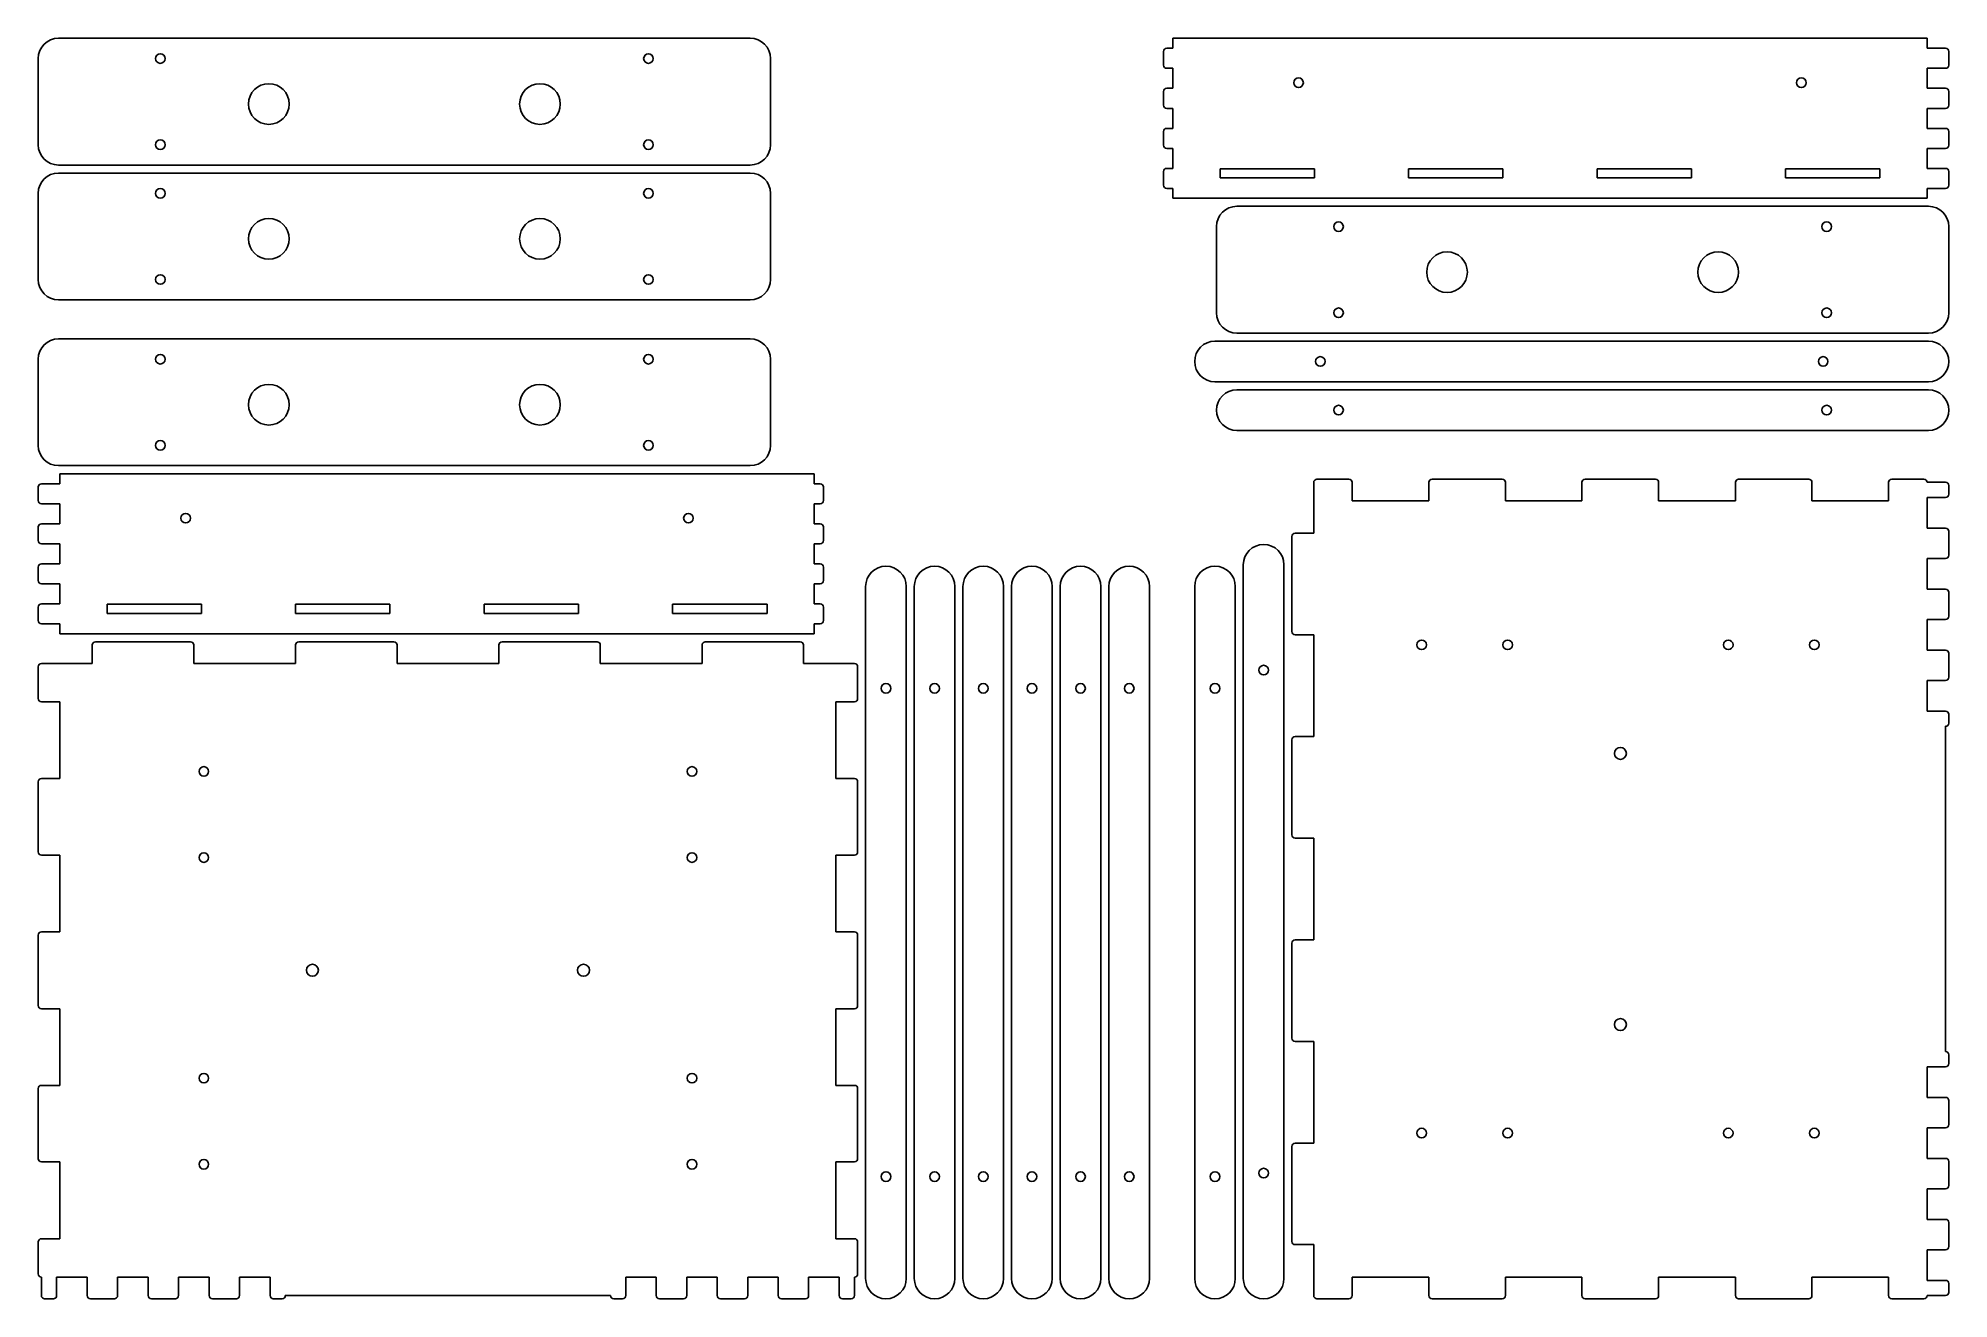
# Model space of a CAD drawing. Header units: millimetres. Extents: x 0 to 1194, y 0 to 787.
import ezdxf

# ---------------------------------------------------------------- set-up
doc = ezdxf.new("R2010")
doc.units = ezdxf.units.MM
doc.layers.add('SheetCutProfiles', color=7, linetype='CONTINUOUS')

msp = doc.modelspace()

# ---------------------------------------------------------------- linework, layer by layer
at = {"layer": 'SheetCutProfiles'}
for p, q in [((12.7, 787.4), (444.9, 787.4)), ((703.2, 779.1), (703.2, 770.6)), ((705.2, 781.1), (709, 781.1)), ((709, 787.4), (1180.2, 787.4)), ((709, 787.4), (709, 781.1)), ((1180.2, 787.4), (1180.2, 781.1)), ((1191.8, 781.1), (1180.2, 781.1)), ((1193.8, 779.1), (1193.8, 770.6)), ((0, 720.9), (0, 774.7)), ((457.6, 720.9), (457.6, 774.7)), ((709, 768.6), (705.2, 768.6)), ((709, 768.6), (709, 756.1)), ((1180.2, 768.6), (1180.2, 756.1)), ((1180.2, 768.6), (1191.8, 768.6)), ((703.2, 754.1), (703.2, 745.6)), ((705.2, 756.1), (709, 756.1)), ((1191.8, 756.1), (1180.2, 756.1)), ((1193.8, 754.1), (1193.8, 745.6)), ((709, 743.6), (705.2, 743.6)), ((709, 743.6), (709, 731.1)), ((1180.2, 743.6), (1180.2, 731.1)), ((1180.2, 743.6), (1191.8, 743.6)), ((703.2, 729.1), (703.2, 720.6)), ((705.2, 731.1), (709, 731.1)), ((1191.8, 731.1), (1180.2, 731.1)), ((1193.8, 729.1), (1193.8, 720.6)), ((709, 718.6), (705.2, 718.6)), ((709, 718.6), (709, 706.1)), ((1180.2, 718.6), (1180.2, 706.1)), ((1180.2, 718.6), (1191.8, 718.6)), ((12.7, 708.2), (444.9, 708.2)), ((705.2, 706.1), (709, 706.1)), ((738.5, 705.9), (738.5, 700.1)), ((797.4, 705.9), (738.5, 705.9)), ((797.4, 700.1), (797.4, 705.9)), ((856.2, 705.9), (856.2, 700.1)), ((915.1, 705.9), (856.2, 705.9)), ((915.1, 700.1), (915.1, 705.9)), ((974, 705.9), (974, 700.1)), ((1033, 705.9), (974, 705.9)), ((1033, 700.1), (1033, 705.9)), ((1091.8, 705.9), (1091.8, 700.1)), ((1150.8, 705.9), (1091.8, 705.9)), ((1150.8, 700.1), (1150.8, 705.9)), ((1191.8, 706.1), (1180.2, 706.1)), ((444.9, 703.2), (12.7, 703.2)), ((703.2, 704.1), (703.2, 695.6)), ((709, 693.6), (705.2, 693.6)), ((709, 693.6), (709, 687.4)), ((738.5, 700.1), (797.4, 700.1)), ((856.2, 700.1), (915.1, 700.1)), ((974, 700.1), (1033, 700.1)), ((1091.8, 700.1), (1150.8, 700.1)), ((1180.2, 693.6), (1180.2, 687.4)), ((1180.2, 693.6), (1191.8, 693.6)), ((1193.8, 704.1), (1193.8, 695.6)), ((0, 636.7), (0, 690.5)), ((457.6, 636.7), (457.6, 690.5)), ((709, 687.4), (1180.2, 687.4)), ((748.9, 682.4), (1181.1, 682.4)), ((736.2, 615.9), (736.2, 669.7)), ((1193.8, 615.9), (1193.8, 669.7)), ((444.9, 624), (12.7, 624)), ((444.9, 599.6), (12.7, 599.6)), ((1181.1, 598.2), (735.3, 598.2)), ((748.9, 603.2), (1181.1, 603.2)), ((0, 533.1), (0, 586.9)), ((457.6, 533.1), (457.6, 586.9)), ((1181.1, 572.8), (735.3, 572.8)), ((748.9, 567.8), (1181.1, 567.8)), ((748.9, 542.4), (1181.1, 542.4)), ((444.9, 520.4), (12.7, 520.4)), ((13.6, 515.4), (13.6, 509.1)), ((484.8, 515.4), (13.6, 515.4)), ((484.8, 515.4), (484.8, 509.1)), ((0, 507.1), (0, 498.6)), ((2, 509.1), (13.6, 509.1)), ((488.6, 509.1), (484.8, 509.1)), ((490.6, 507.1), (490.6, 498.6)), ((797, 478.2), (797, 510)), ((819, 512), (799, 512)), ((821, 510), (821, 498.4)), ((868.9, 498.4), (868.9, 510)), ((914.8, 512), (870.9, 512)), ((916.8, 510), (916.8, 498.4)), ((964.6, 498.4), (964.6, 510)), ((1010.5, 512), (966.6, 512)), ((1012.5, 510), (1012.5, 498.4)), ((1060.5, 498.4), (1060.5, 510)), ((1106.3, 512), (1062.5, 512)), ((1108.3, 510), (1108.3, 498.4)), ((1156.2, 498.4), (1156.2, 510)), ((1178.2, 512), (1158.2, 512)), ((1180.2, 510), (1191.8, 510)), ((1193.8, 508), (1193.8, 502.5)), ((13.6, 496.6), (2, 496.6)), ((13.6, 496.6), (13.6, 484.1)), ((484.8, 496.6), (488.6, 496.6)), ((484.8, 496.6), (484.8, 484.1)), ((821, 498.4), (868.9, 498.4)), ((916.8, 498.4), (964.6, 498.4)), ((1012.5, 498.4), (1060.5, 498.4)), ((1108.3, 498.4), (1156.2, 498.4)), ((1180.2, 500.5), (1180.2, 481.4)), ((1191.8, 500.5), (1180.2, 500.5)), ((0, 482.1), (0, 473.6)), ((2, 484.1), (13.6, 484.1)), ((488.6, 484.1), (484.8, 484.1)), ((490.6, 482.1), (490.6, 473.6)), ((797, 478.2), (785.4, 478.2)), ((1180.2, 481.4), (1191.8, 481.4)), ((1193.8, 479.4), (1193.8, 464.4)), ((13.6, 471.6), (2, 471.6)), ((13.6, 471.6), (13.6, 459.1)), ((484.8, 471.6), (488.6, 471.6)), ((484.8, 471.6), (484.8, 459.1)), ((783.4, 416.8), (783.4, 476.2)), ((0, 457.1), (0, 448.6)), ((2, 459.1), (13.6, 459.1)), ((488.6, 459.1), (484.8, 459.1)), ((490.6, 457.1), (490.6, 448.6)), ((753, 12.7), (753, 458.5)), ((778.4, 12.7), (778.4, 458.5)), ((1180.2, 462.4), (1180.2, 443.3)), ((1191.8, 462.4), (1180.2, 462.4)), ((13.6, 446.6), (2, 446.6)), ((13.6, 446.6), (13.6, 434.1)), ((484.8, 446.6), (488.6, 446.6)), ((484.8, 446.6), (484.8, 434.1)), ((517, 12.7), (517, 444.9)), ((542.4, 12.7), (542.4, 444.9)), ((547.4, 444.9), (547.4, 12.7)), ((572.8, 444.9), (572.8, 12.7)), ((577.8, 444.9), (577.8, 12.7)), ((603.2, 444.9), (603.2, 12.7)), ((608.2, 12.7), (608.2, 444.9)), ((633.6, 12.7), (633.6, 444.9)), ((638.6, 12.7), (638.6, 444.9)), ((664, 12.7), (664, 444.9)), ((669, 444.9), (669, 12.7)), ((694.4, 444.9), (694.4, 12.7)), ((722.6, 444.9), (722.6, 12.7)), ((748, 444.9), (748, 12.7)), ((1180.2, 443.3), (1191.8, 443.3)), ((0, 432.1), (0, 423.6)), ((2, 434.1), (13.6, 434.1)), ((43, 433.9), (102, 433.9)), ((43, 428.1), (43, 433.9)), ((102, 433.9), (102, 428.1)), ((160.8, 433.9), (219.8, 433.9)), ((160.8, 428.1), (160.8, 433.9)), ((219.8, 433.9), (219.8, 428.1)), ((278.6, 433.9), (337.6, 433.9)), ((278.6, 428.1), (278.6, 433.9)), ((337.6, 433.9), (337.6, 428.1)), ((396.4, 433.9), (455.4, 433.9)), ((396.4, 428.1), (396.4, 433.9)), ((455.4, 433.9), (455.4, 428.1)), ((488.6, 434.1), (484.8, 434.1)), ((490.6, 432.1), (490.6, 423.6)), ((1193.8, 441.3), (1193.8, 426.3)), ((13.6, 421.6), (2, 421.6)), ((13.6, 421.6), (13.6, 415.4)), ((102, 428.1), (43, 428.1)), ((219.8, 428.1), (160.8, 428.1)), ((337.6, 428.1), (278.6, 428.1)), ((455.4, 428.1), (396.4, 428.1)), ((484.8, 421.6), (488.6, 421.6)), ((484.8, 421.6), (484.8, 415.4)), ((1180.2, 424.3), (1180.2, 405.2)), ((1191.8, 424.3), (1180.2, 424.3)), ((484.8, 415.4), (13.6, 415.4)), ((33.8, 396.8), (33.8, 408.4)), ((95.2, 410.4), (35.8, 410.4)), ((97.2, 408.4), (97.2, 396.8)), ((160.8, 396.8), (160.8, 408.4)), ((222.2, 410.4), (162.8, 410.4)), ((224.2, 408.4), (224.2, 396.8)), ((287.8, 396.8), (287.8, 408.4)), ((349.2, 410.4), (289.8, 410.4)), ((351.2, 408.4), (351.2, 396.8)), ((414.8, 396.8), (414.8, 408.4)), ((476.2, 410.4), (416.8, 410.4)), ((478.2, 408.4), (478.2, 396.8)), ((785.4, 414.8), (797, 414.8)), ((797, 351.2), (797, 414.8)), ((0, 374.9), (0, 394.8)), ((33.8, 396.8), (2, 396.8)), ((160.8, 396.8), (97.2, 396.8)), ((287.8, 396.8), (224.2, 396.8)), ((414.8, 396.8), (351.2, 396.8)), ((510, 396.8), (478.2, 396.8)), ((512, 394.8), (512, 374.9)), ((1180.2, 405.2), (1191.8, 405.2)), ((1193.8, 403.2), (1193.8, 388.2)), ((1180.2, 386.2), (1180.2, 367.1)), ((1191.8, 386.2), (1180.2, 386.2)), ((2, 372.9), (13.6, 372.9)), ((13.6, 372.9), (13.6, 324.9)), ((498.4, 372.9), (510, 372.9)), ((498.4, 324.9), (498.4, 372.9)), ((1180.2, 367.1), (1191.8, 367.1)), ((1193.8, 365.1), (1193.8, 359.6)), ((783.4, 289.8), (783.4, 349.2)), ((797, 351.2), (785.4, 351.2)), ((1191.8, 154.4), (1191.8, 357.6)), ((0, 279.1), (0, 322.9)), ((13.6, 324.9), (2, 324.9)), ((510, 324.9), (498.4, 324.9)), ((512, 322.9), (512, 279.1)), ((785.4, 287.8), (797, 287.8)), ((797, 224.2), (797, 287.8)), ((2, 277.1), (13.6, 277.1)), ((13.6, 277.1), (13.6, 229.2)), ((498.4, 277.1), (510, 277.1)), ((498.4, 229.2), (498.4, 277.1)), ((0, 183.2), (0, 227.2)), ((13.6, 229.2), (2, 229.2)), ((510, 229.2), (498.4, 229.2)), ((512, 227.2), (512, 183.2)), ((783.4, 162.8), (783.4, 222.2)), ((797, 224.2), (785.4, 224.2)), ((2, 181.2), (13.6, 181.2)), ((13.6, 181.2), (13.6, 133.3)), ((498.4, 181.2), (510, 181.2)), ((498.4, 133.3), (498.4, 181.2)), ((785.4, 160.8), (797, 160.8)), ((797, 97.2), (797, 160.8)), ((1180.2, 144.9), (1180.2, 125.8)), ((1191.8, 144.9), (1180.2, 144.9)), ((1193.8, 152.4), (1193.8, 146.9)), ((0, 87.5), (0, 131.3)), ((13.6, 133.3), (2, 133.3)), ((510, 133.3), (498.4, 133.3)), ((512, 131.3), (512, 87.5)), ((1180.2, 125.8), (1191.8, 125.8)), ((1193.8, 123.8), (1193.8, 108.8)), ((797, 97.2), (785.4, 97.2)), ((1180.2, 106.8), (1180.2, 87.7)), ((1191.8, 106.8), (1180.2, 106.8)), ((2, 85.5), (13.6, 85.5)), ((13.6, 85.5), (13.6, 37.5)), ((498.4, 85.5), (510, 85.5)), ((498.4, 37.5), (498.4, 85.5)), ((783.4, 35.8), (783.4, 95.2)), ((1180.2, 87.7), (1191.8, 87.7)), ((1193.8, 85.7), (1193.8, 70.7)), ((1180.2, 68.7), (1180.2, 49.6)), ((1191.8, 68.7), (1180.2, 68.7)), ((1180.2, 49.6), (1191.8, 49.6)), ((13.6, 37.5), (2, 37.5)), ((510, 37.5), (498.4, 37.5)), ((1193.8, 47.6), (1193.8, 32.6)), ((0, 15.6), (0, 35.5)), ((512, 35.5), (512, 15.6)), ((785.4, 33.8), (797, 33.8)), ((797, 2), (797, 33.8)), ((1180.2, 30.6), (1180.2, 11.5)), ((1191.8, 30.6), (1180.2, 30.6)), ((2, 13.6), (2, 2)), ((11.5, 13.6), (30.6, 13.6)), ((11.5, 2), (11.5, 13.6)), ((30.6, 13.6), (30.6, 2)), ((49.6, 13.6), (68.7, 13.6)), ((49.6, 2), (49.6, 13.6)), ((68.7, 13.6), (68.7, 2)), ((87.7, 13.6), (106.8, 13.6)), ((87.7, 2), (87.7, 13.6)), ((106.8, 13.6), (106.8, 2)), ((125.8, 13.6), (144.9, 13.6)), ((125.8, 2), (125.8, 13.6)), ((144.9, 13.6), (144.9, 2)), ((367.1, 13.6), (386.2, 13.6)), ((367.1, 2), (367.1, 13.6)), ((386.2, 13.6), (386.2, 2)), ((405.2, 13.6), (424.3, 13.6)), ((405.2, 2), (405.2, 13.6)), ((424.3, 13.6), (424.3, 2)), ((443.3, 13.6), (462.4, 13.6)), ((443.3, 2), (443.3, 13.6)), ((462.4, 13.6), (462.4, 2)), ((481.4, 13.6), (500.5, 13.6)), ((481.4, 2), (481.4, 13.6)), ((500.5, 13.6), (500.5, 2)), ((510, 13.6), (510, 2)), ((821, 13.6), (821, 2)), ((868.9, 13.6), (821, 13.6)), ((868.9, 2), (868.9, 13.6)), ((916.8, 13.6), (916.8, 2)), ((964.6, 13.6), (916.8, 13.6)), ((964.6, 2), (964.6, 13.6)), ((1012.5, 13.6), (1012.5, 2)), ((1060.5, 13.6), (1012.5, 13.6)), ((1060.5, 2), (1060.5, 13.6)), ((1108.3, 13.6), (1108.3, 2)), ((1156.2, 13.6), (1108.3, 13.6)), ((1156.2, 2), (1156.2, 13.6)), ((4, 0), (9.5, 0)), ((32.6, 0), (47.6, 0)), ((70.7, 0), (85.7, 0)), ((108.8, 0), (123.8, 0)), ((146.9, 0), (152.4, 0)), ((357.6, 2), (154.4, 2)), ((359.6, 0), (365.1, 0)), ((388.2, 0), (403.2, 0)), ((426.3, 0), (441.3, 0)), ((464.4, 0), (479.4, 0)), ((502.5, 0), (508, 0)), ((799, 0), (819, 0)), ((870.9, 0), (914.8, 0)), ((966.6, 0), (1010.5, 0)), ((1062.5, 0), (1106.3, 0)), ((1158.2, 0), (1178.2, 0)), ((1180.2, 11.5), (1191.8, 11.5)), ((1180.2, 2), (1191.8, 2)), ((1193.8, 9.5), (1193.8, 4))]:
    msp.add_line(p, q, dxfattribs=at)
for centre, radius in [((76.3, 774.7), 3), ((381.3, 774.7), 3), ((144.1, 746.3), 12.7), ((313.5, 746.3), 12.7), ((787.5, 759.6), 3), ((1101.7, 759.6), 3), ((76.3, 720.9), 3), ((381.3, 720.9), 3), ((76.3, 690.5), 3), ((381.3, 690.5), 3), ((144.1, 662.1), 12.7), ((313.5, 662.1), 12.7), ((812.5, 669.7), 3), ((1117.5, 669.7), 3), ((880.3, 641.3), 12.7), ((1049.7, 641.3), 12.7), ((76.3, 636.7), 3), ((381.3, 636.7), 3), ((812.5, 615.9), 3), ((1117.5, 615.9), 3), ((76.3, 586.9), 3), ((381.3, 586.9), 3), ((801.1, 585.5), 3), ((1115.3, 585.5), 3), ((144.1, 558.5), 12.7), ((313.5, 558.5), 12.7), ((812.5, 555.1), 3), ((1117.5, 555.1), 3), ((76.3, 533.1), 3), ((381.3, 533.1), 3), ((92.1, 487.6), 3), ((406.3, 487.6), 3), ((864.4, 408.5), 3), ((918.2, 408.5), 3), ((1056, 408.5), 3), ((1109.8, 408.5), 3), ((765.7, 392.7), 3), ((529.7, 381.3), 3), ((560.1, 381.3), 3), ((590.5, 381.3), 3), ((620.9, 381.3), 3), ((651.3, 381.3), 3), ((681.7, 381.3), 3), ((735.3, 381.3), 3), ((988.6, 340.7), 3.75), ((103.5, 329.4), 3), ((408.5, 329.4), 3), ((103.5, 275.6), 3), ((408.5, 275.6), 3), ((171.3, 205.2), 3.75), ((340.7, 205.2), 3.75), ((988.6, 171.3), 3.75), ((103.5, 137.8), 3), ((408.5, 137.8), 3), ((864.4, 103.5), 3), ((918.2, 103.5), 3), ((1056, 103.5), 3), ((1109.8, 103.5), 3), ((103.5, 84), 3), ((408.5, 84), 3), ((529.7, 76.3), 3), ((560.1, 76.3), 3), ((590.5, 76.3), 3), ((620.9, 76.3), 3), ((651.3, 76.3), 3), ((681.7, 76.3), 3), ((735.3, 76.3), 3), ((765.7, 78.5), 3)]:
    msp.add_circle(centre, radius, dxfattribs=at)
for centre, radius, start, end in [((12.7, 774.7), 12.7, 90, 180), ((444.9, 774.7), 12.7, 0, 90), ((705.2, 779.1), 2, 90, 180), ((1191.8, 779.1), 2, 0, 90), ((705.2, 770.6), 2, 180, -90), ((1191.8, 770.6), 2, -90, 0), ((705.2, 754.1), 2, 90, 180), ((1191.8, 754.1), 2, 0, 90), ((705.2, 745.6), 2, 180, -90), ((1191.8, 745.6), 2, -90, 0), ((705.2, 729.1), 2, 90, 180), ((1191.8, 729.1), 2, 0, 90), ((12.7, 720.9), 12.7, 180, -90), ((444.9, 720.9), 12.7, -90, 0), ((705.2, 720.6), 2, 180, -90), ((1191.8, 720.6), 2, -90, 0), ((705.2, 704.1), 2, 90, 180), ((1191.8, 704.1), 2, 0, 90), ((12.7, 690.5), 12.7, 90, 180), ((444.9, 690.5), 12.7, 0, 90), ((705.2, 695.6), 2, 180, -90), ((1191.8, 695.6), 2, -90, 0), ((748.9, 669.7), 12.7, 90, 180), ((1181.1, 669.7), 12.7, 0, 90), ((12.7, 636.7), 12.7, 180, -90), ((444.9, 636.7), 12.7, -90, 0), ((748.9, 615.9), 12.7, 180, -90), ((1181.1, 615.9), 12.7, -90, 0), ((12.7, 586.9), 12.7, 90, 180), ((444.9, 586.9), 12.7, 0, 90), ((735.3, 585.5), 12.7, 90, -90), ((1181.1, 585.5), 12.7, -90, 90), ((748.9, 555.1), 12.7, 90, -90), ((1181.1, 555.1), 12.7, -90, 90), ((12.7, 533.1), 12.7, 180, -90), ((444.9, 533.1), 12.7, -90, 0), ((2, 507.1), 2, 90, 180), ((488.6, 507.1), 2, 0, 90), ((799, 510), 2, 90, 180), ((819, 510), 2, 0, 90), ((870.9, 510), 2, 90, 180), ((914.8, 510), 2, 0, 90), ((966.6, 510), 2, 90, 180), ((1010.5, 510), 2, 0, 90), ((1062.5, 510), 2, 90, 180), ((1106.3, 510), 2, 0, 90), ((1158.2, 510), 2, 90, 180), ((1178.2, 510), 2, 0, 90), ((1191.8, 508), 2, 0, 90), ((1191.8, 502.5), 2, -90, 0), ((2, 498.6), 2, 180, -90), ((488.6, 498.6), 2, -90, 0), ((2, 482.1), 2, 90, 180), ((488.6, 482.1), 2, 0, 90), ((785.4, 476.2), 2, 90, 180), ((1191.8, 479.4), 2, 0, 90), ((2, 473.6), 2, 180, -90), ((488.6, 473.6), 2, -90, 0), ((765.7, 458.5), 12.7, 0, 180), ((2, 457.1), 2, 90, 180), ((488.6, 457.1), 2, 0, 90), ((529.7, 444.9), 12.7, 0, 180), ((560.1, 444.9), 12.7, 0, 180), ((590.5, 444.9), 12.7, 0, 180), ((620.9, 444.9), 12.7, 0, 180), ((651.3, 444.9), 12.7, 0, 180), ((681.7, 444.9), 12.7, 0, 180), ((735.3, 444.9), 12.7, 0, 180), ((1191.8, 464.4), 2, -90, 0), ((2, 448.6), 2, 180, -90), ((488.6, 448.6), 2, -90, 0), ((1191.8, 441.3), 2, 0, 90), ((2, 432.1), 2, 90, 180), ((488.6, 432.1), 2, 0, 90), ((2, 423.6), 2, 180, -90), ((488.6, 423.6), 2, -90, 0), ((1191.8, 426.3), 2, -90, 0), ((35.8, 408.4), 2, 90, 180), ((95.2, 408.4), 2, 0, 90), ((162.8, 408.4), 2, 90, 180), ((222.2, 408.4), 2, 0, 90), ((289.8, 408.4), 2, 90, 180), ((349.2, 408.4), 2, 0, 90), ((416.8, 408.4), 2, 90, 180), ((476.2, 408.4), 2, 0, 90), ((785.4, 416.8), 2, 180, -90), ((2, 394.8), 2, 90, 180), ((510, 394.8), 2, 0, 90), ((1191.8, 403.2), 2, 0, 90), ((1191.8, 388.2), 2, -90, 0), ((2, 374.9), 2, 180, -90), ((510, 374.9), 2, -90, 0), ((1191.8, 365.1), 2, 0, 90), ((1191.8, 359.6), 2, -90, 0), ((785.4, 349.2), 2, 90, 180), ((2, 322.9), 2, 90, 180), ((510, 322.9), 2, 0, 90), ((785.4, 289.8), 2, 180, -90), ((2, 279.1), 2, 180, -90), ((510, 279.1), 2, -90, 0), ((2, 227.2), 2, 90, 180), ((510, 227.2), 2, 0, 90), ((785.4, 222.2), 2, 90, 180), ((2, 183.2), 2, 180, -90), ((510, 183.2), 2, -90, 0), ((785.4, 162.8), 2, 180, -90), ((1191.8, 152.4), 2, 0, 90), ((1191.8, 146.9), 2, -90, 0), ((2, 131.3), 2, 90, 180), ((510, 131.3), 2, 0, 90), ((1191.8, 123.8), 2, 0, 90), ((1191.8, 108.8), 2, -90, 0), ((785.4, 95.2), 2, 90, 180), ((2, 87.5), 2, 180, -90), ((510, 87.5), 2, -90, 0), ((1191.8, 85.7), 2, 0, 90), ((1191.8, 70.7), 2, -90, 0), ((1191.8, 47.6), 2, 0, 90), ((2, 35.5), 2, 90, 180), ((510, 35.5), 2, 0, 90), ((785.4, 35.8), 2, 180, -90), ((1191.8, 32.6), 2, -90, 0), ((2, 15.6), 2, 180, -90), ((510, 15.6), 2, -90, 0), ((529.7, 12.7), 12.7, 180, 0), ((560.1, 12.7), 12.7, 180, 0), ((590.5, 12.7), 12.7, 180, 0), ((620.9, 12.7), 12.7, 180, 0), ((651.3, 12.7), 12.7, 180, 0), ((681.7, 12.7), 12.7, 180, 0), ((735.3, 12.7), 12.7, 180, 0), ((765.7, 12.7), 12.7, 180, 0), ((4, 2), 2, -180, -90), ((9.5, 2), 2, -90, 0), ((32.6, 2), 2, -180, -90), ((47.6, 2), 2, -90, 0), ((70.7, 2), 2, -180, -90), ((85.7, 2), 2, -90, 0), ((108.8, 2), 2, -180, -90), ((123.8, 2), 2, -90, 0), ((146.9, 2), 2, -180, -90), ((152.4, 2), 2, -90, 0), ((359.6, 2), 2, -180, -90), ((365.1, 2), 2, -90, 0), ((388.2, 2), 2, -180, -90), ((403.2, 2), 2, -90, 0), ((426.3, 2), 2, -180, -90), ((441.3, 2), 2, -90, 0), ((464.4, 2), 2, -180, -90), ((479.4, 2), 2, -90, 0), ((502.5, 2), 2, -180, -90), ((508, 2), 2, -90, 0), ((799, 2), 2, 180, -90), ((819, 2), 2, -90, 0), ((870.9, 2), 2, 180, -90), ((914.8, 2), 2, -90, 0), ((966.6, 2), 2, 180, -90), ((1010.5, 2), 2, -90, 0), ((1062.5, 2), 2, 180, -90), ((1106.3, 2), 2, -90, 0), ((1158.2, 2), 2, 180, -90), ((1178.2, 2), 2, -90, 0), ((1191.8, 9.5), 2, 0, 90), ((1191.8, 4), 2, -90, 0)]:
    msp.add_arc(centre, radius, start, end, dxfattribs=at)

doc.saveas('drawing.dxf')
